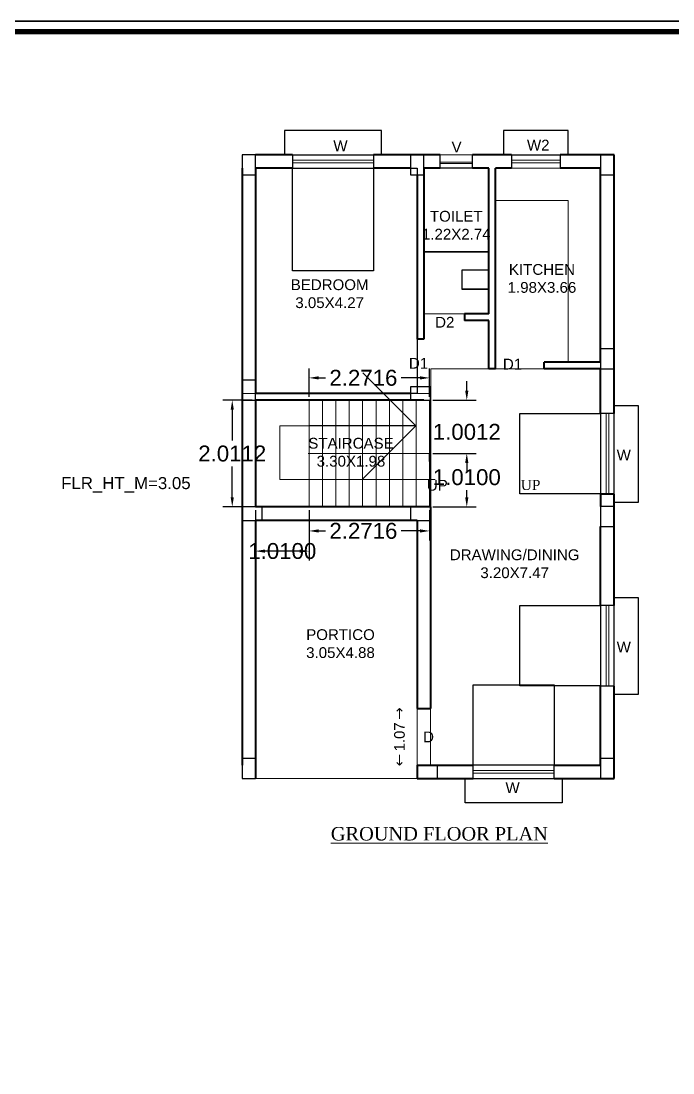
# Model space of a CAD drawing. Header units: metres. Extents: x -9654 to -9525, y 28695 to 28838.
# Drawn here: x -9637.06 to -9624.77, y 28818.25 to 28838.08 of the extents above; entities that cross this region are included whole.
import ezdxf

# ---------------------------------------------------------------- set-up
doc = ezdxf.new("R2010")
doc.units = ezdxf.units.M
doc.header["$PDMODE"] = 34
doc.header["$PDSIZE"] = -15
doc.linetypes.add('CONTINULUS', pattern=[0])
doc.linetypes.add('DASHED', pattern=[0])
for name, color, linetype, plot in [('BLK_1_FLR_0_BATH', 3, 'Continuous', False), ('BLK_1_FLR_0_ROOM_1_LIGHT_VENTILATION_1', 7, 'Continuous', False), ('BLK_1_FLR_0_ROOM_2_LIGHT_VENTILATION_1', 7, 'Continuous', False), ('BLK_1_FLR_0_WATER_CLOSET', 2, 'Continuous', False)]:
    doc.layers.add(name, color=color, linetype=linetype, plot=plot)
for name, color, linetype, lineweight in [('BLK_1_FLR_0_BLT_UP_AREA', 11, 'DASHED', 9), ('BLK_1_FLR_0_EXIT_WIDTH_DOOR', 7, 'Continuous', 0), ('BLK_1_FLR_0_REGULAR_ROOM_1', 1, 'DASHED', 9), ('BLK_1_FLR_0_REGULAR_ROOM_2', 1, 'DASHED', 9), ('BLK_1_FLR_0_STAIR_1', 7, 'Continuous', 0), ('BLK_1_FLR_0_STAIR_1_FLIGHT_1', 7, 'Continuous', 0), ('BLK_1_FLR_0_STAIR_1_FLIGHT_2', 7, 'Continuous', 0), ('BLK_1_FLR_0_STAIR_1_LANDING_1', 7, 'Continuous', 0), ('BUA TOTAL', 3, 'Continuous', 30), ('Chajja', 23, 'DASHED', 9), ('column', 1, 'Continuous', 25), ('FORMAT LINE', 7, 'Continuous', 25), ('PLAN', 7, 'Continuous', 40), ('RM TXT', 7, 'Continuous', 20), ('TEXT', 7, 'Continuous', 20), ('TEXT-D-W', 3, 'Continuous', 20), ('WALL', 7, 'Continuous', 25), ('win', 5, 'Continuous', 13)]:
    doc.layers.add(name, color=color, linetype=linetype, lineweight=lineweight)
doc.layers.add('BLK_1_FLR_0_CARPET_AREA', color=25, linetype='Continuous')
doc.layers.add('BLK_1_FLR_0_CHAJJA', color=7, linetype='Continuous')
doc.styles.add('Arial', font='arial.ttf', dxfattribs={"height": 0.2})
doc.styles.add('MtXpl_Georgia', font='georgiab.ttf')
doc.styles.get("Standard").update_dxf_attribs({"font": 'arial.ttf', "height": 0.25})
doc.styles.add('STYLE1', font='arial.ttf', dxfattribs={"height": 0.3})
doc.styles.add('style2', font='arial.ttf', dxfattribs={"height": 0.3})
doc.dimstyles.new('Copy of Standard', dxfattribs={"dimtxt": 9, "dimasz": 2, "dimexe": 0.125, "dimexo": 0.125, "dimgap": 0, "dimtad": 0, "dimtoh": 1, "dimdec": 0, "dimlfac": -1, "dimzin": 0, "dimdsep": 46, "dimlunit": 4, "dimtxsty": 'Arial', "dimblk": 'OBLIQUE', "dimcen": 10, "dimse1": 1, "dimse2": 1, "dimclrd": 54, "dimclre": 252, "dimclrt": 256, "dimadec": 8, "dimazin": 0, "dimtfac": 1, "dimtdec": 0, "dimtofl": 0, "dimtmove": 1, "dimatfit": 3, "dimldrblk": 'OPEN90', "dimfxl": 0.125, "dimtolj": 1, "dimtzin": 0, "dimlwd": 0, "dimlwe": -1, "dimarcsym": 0})
doc.dimstyles.new('INT DIM', dxfattribs={"dimtxt": 0.3, "dimasz": 0.1, "dimexe": 0.18, "dimexo": 0.0625, "dimgap": 0.09, "dimtad": 0, "dimzin": 0, "dimdsep": 46, "dimtxsty": 'style2', "dimblk": 'OPEN90', "dimcen": 0.09, "dimse1": 1, "dimse2": 1, "dimclrd": 250, "dimclrt": 256, "dimadec": 0, "dimazin": 0, "dimtfac": 1, "dimtofl": 0, "dimtmove": 0, "dimatfit": 3, "dimfxl": 0.18, "dimtolj": 1, "dimtzin": 0, "dimlwd": -1, "dimarcsym": 0})
doc.dimstyles.get("Standard").update_dxf_attribs({"dimtxt": 0.9, "dimasz": 0.18, "dimexe": 0.18, "dimexo": 0.0625, "dimgap": 0.09, "dimtad": 0, "dimtih": 1, "dimtoh": 1, "dimdec": 4, "dimzin": 0, "dimdsep": 46, "dimtxsty": 'STYLE1', "dimcen": 0.09, "dimadec": 0, "dimazin": 0, "dimtfac": 1, "dimtdec": 4, "dimtofl": 0, "dimtmove": 0, "dimatfit": 3, "dimfxl": 1, "dimtolj": 1, "dimtzin": 0, "dimarcsym": 0})

# ---------------------------------------------------------------- blocks, each defined once
blk = doc.blocks.new('_Oblique')
at = {"color": 0, "linetype": 'ByBlock', "lineweight": -2}
blk.add_line((-0.5, -0.5), (0.5, 0.5), dxfattribs=at)
blk = doc.blocks.new('_Open90')
at = {"layer": 'PLAN', "color": 0, "lineweight": -2}
for p, q in [((-0.5, 0.5), (0, 0)), ((0, 0), (-1, 0)), ((0, 0), (-0.5, -0.5))]:
    blk.add_line(p, q, dxfattribs=at)
blk = doc.blocks.new('*D136')
at = {"layer": 'BLK_1_FLR_0_STAIR_1_FLIGHT_1', "color": 0, "lineweight": -2, "transparency": 16777216}
for p, q in [((-9631.632, 28828.861), (-9631.632, 28828.291)), ((-9629.36, 28828.861), (-9629.36, 28828.291)), ((-9631.452, 28828.471), (-9631.323, 28828.471)), ((-9629.54, 28828.471), (-9629.893, 28828.471))]:
    blk.add_line(p, q, dxfattribs=at)
at = {"layer": 'BLK_1_FLR_0_STAIR_1_FLIGHT_1', "color": 0, "transparency": 16777216}
for points in [[(-9631.452, 28828.501), (-9631.452, 28828.441), (-9631.632, 28828.471)], [(-9629.54, 28828.501), (-9629.54, 28828.441), (-9629.36, 28828.471)]]:
    blk.add_solid(points, dxfattribs=at)
at = {"layer": 'Defpoints', "color": 0, "transparency": 16777216}
for p in [(-9631.632, 28828.924), (-9629.36, 28828.924), (-9631.632, 28828.471)]:
    blk.add_point(p, dxfattribs=at)
at = {"layer": 'BLK_1_FLR_0_STAIR_1_FLIGHT_1', "color": 0, "transparency": 16777216, "insert": (-9630.608, 28828.471), "char_height": 0.3, "attachment_point": 5, "style": 'STYLE1'}
blk.add_mtext('\\A1;2.2716', dxfattribs=at)
blk = doc.blocks.new('*D137')
at = {"layer": 'BLK_1_FLR_0_STAIR_1_FLIGHT_1', "color": 0, "lineweight": -2, "transparency": 16777216}
for p, q in [((-9629.298, 28829.934), (-9628.479, 28829.934)), ((-9628.659, 28829.754), (-9628.659, 28829.726)), ((-9628.659, 28829.104), (-9628.659, 28829.24)), ((-9629.298, 28828.924), (-9628.479, 28828.924))]:
    blk.add_line(p, q, dxfattribs=at)
at = {"layer": 'BLK_1_FLR_0_STAIR_1_FLIGHT_1', "color": 0, "transparency": 16777216}
for points in [[(-9628.689, 28829.754), (-9628.629, 28829.754), (-9628.659, 28829.934)], [(-9628.689, 28829.104), (-9628.629, 28829.104), (-9628.659, 28828.924)]]:
    blk.add_solid(points, dxfattribs=at)
at = {"layer": 'Defpoints', "color": 0, "transparency": 16777216}
for p in [(-9629.36, 28829.934), (-9628.659, 28829.934), (-9629.36, 28828.924)]:
    blk.add_point(p, dxfattribs=at)
at = {"layer": 'BLK_1_FLR_0_STAIR_1_FLIGHT_1', "color": 0, "transparency": 16777216, "insert": (-9628.659, 28829.483), "char_height": 0.3, "attachment_point": 5, "style": 'STYLE1'}
blk.add_mtext('\\A1;1.0100', dxfattribs=at)
blk = doc.blocks.new('*D138')
at = {"layer": 'BLK_1_FLR_0_STAIR_1_FLIGHT_2', "color": 0, "lineweight": -2, "transparency": 16777216}
for p, q in [((-9631.632, 28830.998), (-9631.632, 28831.536)), ((-9629.36, 28830.998), (-9629.36, 28831.536)), ((-9631.452, 28831.356), (-9631.323, 28831.356)), ((-9629.54, 28831.356), (-9629.893, 28831.356))]:
    blk.add_line(p, q, dxfattribs=at)
at = {"layer": 'BLK_1_FLR_0_STAIR_1_FLIGHT_2', "color": 0, "transparency": 16777216}
for points in [[(-9631.452, 28831.386), (-9631.452, 28831.326), (-9631.632, 28831.356)], [(-9629.54, 28831.386), (-9629.54, 28831.326), (-9629.36, 28831.356)]]:
    blk.add_solid(points, dxfattribs=at)
at = {"layer": 'Defpoints', "color": 0, "transparency": 16777216}
for p in [(-9631.632, 28831.356), (-9631.632, 28830.935), (-9629.36, 28830.935)]:
    blk.add_point(p, dxfattribs=at)
at = {"layer": 'BLK_1_FLR_0_STAIR_1_FLIGHT_2', "color": 0, "transparency": 16777216, "insert": (-9630.608, 28831.356), "char_height": 0.3, "attachment_point": 5, "style": 'STYLE1'}
blk.add_mtext('\\A1;2.2716', dxfattribs=at)
blk = doc.blocks.new('*D139')
at = {"layer": 'BLK_1_FLR_0_STAIR_1_FLIGHT_2', "color": 0, "lineweight": -2, "transparency": 16777216}
for p, q in [((-9628.659, 28831.115), (-9628.659, 28831.295)), ((-9629.298, 28830.935), (-9628.479, 28830.935)), ((-9629.298, 28829.934), (-9628.479, 28829.934)), ((-9628.659, 28829.754), (-9628.659, 28829.574))]:
    blk.add_line(p, q, dxfattribs=at)
at = {"layer": 'BLK_1_FLR_0_STAIR_1_FLIGHT_2', "color": 0, "transparency": 16777216}
for points in [[(-9628.689, 28831.115), (-9628.629, 28831.115), (-9628.659, 28830.935)], [(-9628.689, 28829.754), (-9628.629, 28829.754), (-9628.659, 28829.934)]]:
    blk.add_solid(points, dxfattribs=at)
at = {"layer": 'Defpoints', "color": 0, "transparency": 16777216}
for p in [(-9629.36, 28830.935), (-9629.36, 28829.934), (-9628.659, 28829.934)]:
    blk.add_point(p, dxfattribs=at)
at = {"layer": 'BLK_1_FLR_0_STAIR_1_FLIGHT_2', "color": 0, "transparency": 16777216, "insert": (-9628.659, 28830.337), "char_height": 0.3, "attachment_point": 5, "style": 'STYLE1'}
blk.add_mtext('\\A1;1.0012', dxfattribs=at)
blk = doc.blocks.new('*D140')
at = {"layer": 'BLK_1_FLR_0_STAIR_1_LANDING_1', "color": 0, "lineweight": -2, "transparency": 16777216}
for p, q in [((-9632.704, 28830.935), (-9633.26, 28830.935)), ((-9633.08, 28830.755), (-9633.08, 28830.173)), ((-9633.08, 28829.104), (-9633.08, 28829.686)), ((-9632.704, 28828.924), (-9633.26, 28828.924))]:
    blk.add_line(p, q, dxfattribs=at)
at = {"layer": 'BLK_1_FLR_0_STAIR_1_LANDING_1', "color": 0, "transparency": 16777216}
for points in [[(-9633.11, 28830.755), (-9633.05, 28830.755), (-9633.08, 28830.935)], [(-9633.11, 28829.104), (-9633.05, 28829.104), (-9633.08, 28828.924)]]:
    blk.add_solid(points, dxfattribs=at)
at = {"layer": 'Defpoints', "color": 0, "transparency": 16777216}
for p in [(-9632.642, 28830.935), (-9633.08, 28828.924), (-9632.642, 28828.924)]:
    blk.add_point(p, dxfattribs=at)
at = {"layer": 'BLK_1_FLR_0_STAIR_1_LANDING_1', "color": 0, "transparency": 16777216, "insert": (-9633.08, 28829.929), "char_height": 0.3, "attachment_point": 5, "style": 'STYLE1'}
blk.add_mtext('\\A1;2.0112', dxfattribs=at)
blk = doc.blocks.new('*D141')
at = {"layer": 'BLK_1_FLR_0_STAIR_1_LANDING_1', "color": 0, "lineweight": -2, "transparency": 16777216}
for p, q in [((-9632.642, 28828.861), (-9632.642, 28827.911)), ((-9631.632, 28828.861), (-9631.632, 28827.911)), ((-9631.812, 28828.091), (-9632.462, 28828.091))]:
    blk.add_line(p, q, dxfattribs=at)
at = {"layer": 'BLK_1_FLR_0_STAIR_1_LANDING_1', "color": 0, "transparency": 16777216}
for points in [[(-9632.462, 28828.121), (-9632.462, 28828.061), (-9632.642, 28828.091)], [(-9631.812, 28828.121), (-9631.812, 28828.061), (-9631.632, 28828.091)]]:
    blk.add_solid(points, dxfattribs=at)
at = {"layer": 'Defpoints', "color": 0, "transparency": 16777216}
for p in [(-9632.642, 28828.924), (-9631.632, 28828.924), (-9632.642, 28828.091)]:
    blk.add_point(p, dxfattribs=at)
at = {"layer": 'BLK_1_FLR_0_STAIR_1_LANDING_1', "color": 0, "transparency": 16777216, "insert": (-9632.137, 28828.091), "char_height": 0.3, "attachment_point": 5, "style": 'STYLE1'}
blk.add_mtext('\\A1;1.0100', dxfattribs=at)
blk = doc.blocks.new('*D155')
at = {"layer": 'BLK_1_FLR_0_EXIT_WIDTH_DOOR', "color": 250, "ltscale": 0.05, "transparency": 16777216}
for p, q in [((-9629.927, 28825.024), (-9629.927, 28824.931)), ((-9629.927, 28824.157), (-9629.927, 28824.25))]:
    blk.add_line(p, q, dxfattribs=at)
at = {"layer": 'Defpoints', "color": 0, "linetype": 'CONTINULUS', "ltscale": 0.05, "transparency": 16777216}
for p in [(-9629.927, 28825.124), (-9629.594, 28825.124), (-9629.594, 28824.057)]:
    blk.add_point(p, dxfattribs=at)
at = {"layer": 'BLK_1_FLR_0_EXIT_WIDTH_DOOR', "color": 250, "linetype": 'CONTINULUS', "ltscale": 0.05, "transparency": 16777216, "xscale": 0.1, "yscale": 0.1, "zscale": 0.1}
for p, rotation in [((-9629.927, 28825.124), 90), ((-9629.927, 28824.057), 270)]:
    blk.add_blockref('_Open90', p, dxfattribs=dict(at, rotation=rotation))
at = {"layer": 'BLK_1_FLR_0_EXIT_WIDTH_DOOR', "linetype": 'CONTINULUS', "ltscale": 0.05, "transparency": 16777216, "insert": (-9629.927, 28824.59), "char_height": 0.2, "attachment_point": 5, "rotation": 90, "style": 'Arial', "bg_fill": 3, "box_fill_scale": 1.1, "bg_fill_color": 256, "bg_fill_true_color": 13158600, "bg_fill_transparency": 0}
blk.add_mtext('\\A1;1.07', dxfattribs=at)

msp = doc.modelspace()

# ---------------------------------------------------------------- linework, layer by layer
at = {"linetype": 'CONTINULUS', "ltscale": 0.05}
for p, q in [((-9628.24485, 28833.73083), (-9629.46694, 28833.73083)), ((-9629.36034, 28829.78262), (-9629.36034, 28829.93382))]:
    msp.add_line(p, q, dxfattribs=at)
msp.add_lwpolyline([(-9628.24485, 28833.3846), (-9628.75221, 28833.3846), (-9628.75221, 28833.03246), (-9628.24485, 28833.03246)], close=True, dxfattribs=at)
at = {"layer": 'BLK_1_FLR_0_BATH', "color": 3}
msp.add_lwpolyline([(-9628.24485, 28835.30922), (-9629.46694, 28835.30922), (-9629.46694, 28833.73083), (-9628.24485, 28833.73083)], close=True, dxfattribs=at)
at = {"layer": 'BLK_1_FLR_0_BLT_UP_AREA', "color": 11, "linetype": 'CONTINULUS', "ltscale": 0.05}
msp.add_lwpolyline([(-9625.88265, 28823.80302), (-9632.89594, 28823.80302), (-9632.89594, 28835.56322), (-9625.88265, 28835.56322), (-9625.88265, 28823.80302)], close=True, dxfattribs=at)
at = {"layer": 'BLK_1_FLR_0_CARPET_AREA', "color": 11}
msp.add_lwpolyline([(-9632.64244, 28835.30626), (-9629.59419, 28835.30774), (-9629.59419, 28831.0635), (-9632.64244, 28831.06202)], close=True, dxfattribs=at)
at = {"layer": 'BLK_1_FLR_0_CHAJJA'}
for points in [[(-9630.26704, 28836.02042), (-9632.09584, 28836.02042), (-9632.09584, 28835.56322), (-9630.26704, 28835.56322)], [(-9626.74625, 28836.02042), (-9627.96545, 28836.02042), (-9627.96545, 28835.56322), (-9626.74625, 28835.56322)], [(-9625.42545, 28829.01002), (-9625.88265, 28829.01002), (-9625.88265, 28830.83882), (-9625.42545, 28830.83882)], [(-9625.42545, 28825.39052), (-9625.88265, 28825.39052), (-9625.88265, 28827.21932), (-9625.42545, 28827.21932)], [(-9626.86199, 28823.34582), (-9628.69079, 28823.34582), (-9628.69079, 28823.80302), (-9626.86199, 28823.80302)]]:
    msp.add_lwpolyline(points, close=True, dxfattribs=at)
at = {"layer": 'BLK_1_FLR_0_REGULAR_ROOM_1', "color": 1, "linetype": 'CONTINULUS', "ltscale": 0.05}
msp.add_lwpolyline([(-9632.64194, 28835.30922), (-9629.59394, 28835.30922), (-9629.59444, 28831.06202), (-9632.64244, 28831.06202)], close=True, dxfattribs=at)
at = {"layer": 'BLK_1_FLR_0_REGULAR_ROOM_2', "color": 1, "linetype": 'CONTINULUS', "ltscale": 0.05}
msp.add_lwpolyline([(-9629.33969, 28831.52462), (-9626.13665, 28831.52462), (-9626.13715, 28824.05702), (-9629.34019, 28824.05702)], close=True, dxfattribs=at)
at = {"layer": 'BLK_1_FLR_0_ROOM_1_LIGHT_VENTILATION_1', "color": 114, "linetype": 'CONTINULUS', "ltscale": 0.05}
msp.add_lwpolyline([(-9631.94344, 28835.30922), (-9630.41944, 28835.30922), (-9630.41944, 28833.37424), (-9631.94344, 28833.37424)], close=True, dxfattribs=at)
at = {"layer": 'BLK_1_FLR_0_ROOM_2_LIGHT_VENTILATION_1', "color": 114, "linetype": 'CONTINULUS', "ltscale": 0.05}
for points in [[(-9627.6607, 28830.68642), (-9626.1367, 28830.68642), (-9626.1367, 28829.17054), (-9627.6607, 28829.17054)], [(-9627.66065, 28827.06692), (-9626.13665, 28827.06692), (-9626.13665, 28825.55104), (-9627.66065, 28825.55104)], [(-9628.53839, 28825.5729), (-9627.01439, 28825.5729), (-9627.01439, 28824.05702), (-9628.53839, 28824.05702)]]:
    msp.add_lwpolyline(points, close=True, dxfattribs=at)
at = {"layer": 'BLK_1_FLR_0_STAIR_1'}
msp.add_lwpolyline([(-9629.34094, 28828.66982), (-9632.89594, 28828.66982), (-9632.89594, 28831.06202), (-9629.34094, 28831.06202), (-9629.34094, 28828.92382)], close=True, dxfattribs=at)
at = {"layer": 'BLK_1_FLR_0_STAIR_1_FLIGHT_1', "color": 3}
for p, q in [((-9631.63194, 28829.93382), (-9631.63194, 28828.92382)), ((-9631.37954, 28829.93382), (-9631.37954, 28828.92382)), ((-9631.12714, 28829.93382), (-9631.12714, 28828.92382)), ((-9630.87474, 28829.93382), (-9630.87474, 28828.92382)), ((-9630.62234, 28829.93382), (-9630.62234, 28828.92382)), ((-9630.36994, 28829.93382), (-9630.36994, 28828.92382)), ((-9630.11754, 28829.93382), (-9630.11754, 28828.92382)), ((-9629.86514, 28829.93382), (-9629.86514, 28828.92382)), ((-9629.61274, 28829.93382), (-9629.61274, 28828.92382)), ((-9629.36034, 28829.93382), (-9629.36034, 28828.92382))]:
    msp.add_line(p, q, dxfattribs=at)
at = {"layer": 'BLK_1_FLR_0_STAIR_1_FLIGHT_1'}
msp.add_lwpolyline([(-9629.36034, 28828.92382), (-9629.36034, 28829.93382), (-9631.63194, 28829.93382), (-9631.63194, 28828.92382), (-9629.36034, 28828.92382)], close=True, dxfattribs=at)
at = {"layer": 'BLK_1_FLR_0_STAIR_1_FLIGHT_2', "color": 3}
for p, q in [((-9631.63194, 28829.93382), (-9631.63194, 28830.93502)), ((-9631.37954, 28829.93382), (-9631.37954, 28830.93502)), ((-9631.12714, 28829.93382), (-9631.12714, 28830.93502)), ((-9630.87474, 28829.93382), (-9630.87474, 28830.93502)), ((-9630.62234, 28829.93382), (-9630.62234, 28830.93502)), ((-9630.36994, 28829.93382), (-9630.36994, 28830.93502)), ((-9630.11754, 28830.93502), (-9630.11754, 28829.93382)), ((-9629.86514, 28830.93502), (-9629.86514, 28829.93382)), ((-9629.61274, 28830.93502), (-9629.61274, 28829.93382))]:
    msp.add_line(p, q, dxfattribs=at)
at = {"layer": 'BLK_1_FLR_0_STAIR_1_FLIGHT_2'}
msp.add_lwpolyline([(-9629.36034, 28829.93382), (-9631.63194, 28829.93382), (-9631.63194, 28830.93502), (-9629.36034, 28830.93502), (-9629.36034, 28829.93382)], close=True, dxfattribs=at)
at = {"layer": 'BLK_1_FLR_0_STAIR_1_LANDING_1'}
msp.add_lwpolyline([(-9631.63194, 28828.92382), (-9632.64194, 28828.92382), (-9632.64194, 28830.93502), (-9631.63194, 28830.93502), (-9631.63194, 28828.92382)], close=True, dxfattribs=at)
at = {"layer": 'BLK_1_FLR_0_WATER_CLOSET', "color": 3}
msp.add_lwpolyline([(-9628.24485, 28833.3846), (-9628.75221, 28833.3846), (-9628.75221, 28833.03164), (-9628.24485, 28833.03164)], close=True, dxfattribs=at)
at = {"layer": 'BUA TOTAL', "linetype": 'CONTINULUS', "ltscale": 0.05}
msp.add_lwpolyline([(-9651.82296, 28796.03267), (-9651.82296, 28838.08267), (-9592.42296, 28838.08267), (-9592.42296, 28796.03267)], close=True, dxfattribs=at)
at = {"layer": 'Chajja', "ltscale": 20}
for points in [[(-9630.26704, 28835.56322), (-9630.26704, 28836.02042), (-9632.09584, 28836.02042), (-9632.09584, 28835.56322)], [(-9626.74625, 28835.56322), (-9626.74625, 28836.02042), (-9627.96545, 28836.02042), (-9627.96545, 28835.56322)], [(-9625.88265, 28829.01002), (-9625.42545, 28829.01002), (-9625.42545, 28830.83882), (-9625.88265, 28830.83882)], [(-9625.88265, 28825.39052), (-9625.42545, 28825.39052), (-9625.42545, 28827.21932), (-9625.88265, 28827.21932)], [(-9628.69079, 28823.80302), (-9628.69079, 28823.34582), (-9626.86199, 28823.34582), (-9626.86199, 28823.80302)]]:
    msp.add_lwpolyline(points, dxfattribs=at)
at = {"layer": 'column'}
for points in [[(-9632.89594, 28835.56322), (-9632.89594, 28835.18222), (-9632.64194, 28835.18222), (-9632.64194, 28835.56322)], [(-9629.72094, 28835.56322), (-9629.72094, 28835.18222), (-9629.46694, 28835.18222), (-9629.46694, 28835.56322)], [(-9626.13665, 28835.56322), (-9626.13665, 28835.18222), (-9625.88265, 28835.18222), (-9625.88265, 28835.56322)], [(-9626.13665, 28831.90562), (-9626.13665, 28831.52462), (-9625.88265, 28831.52462), (-9625.88265, 28831.90562)], [(-9632.89594, 28831.31602), (-9632.89594, 28830.93502), (-9632.64194, 28830.93502), (-9632.64194, 28831.31602)], [(-9629.72094, 28830.93502), (-9629.33994, 28830.93502), (-9629.33994, 28831.18902), (-9629.72094, 28831.18902)], [(-9632.89594, 28828.66982), (-9632.51494, 28828.66982), (-9632.51494, 28828.92382), (-9632.89594, 28828.92382)], [(-9629.72094, 28828.66982), (-9629.33994, 28828.66982), (-9629.33994, 28828.92382), (-9629.72094, 28828.92382)], [(-9626.13665, 28828.93382), (-9626.13665, 28828.55282), (-9625.88265, 28828.55282), (-9625.88265, 28828.93382)], [(-9632.89594, 28824.18402), (-9632.89594, 28823.80302), (-9632.64194, 28823.80302), (-9632.64194, 28824.18402)], [(-9629.59394, 28823.80302), (-9629.21294, 28823.80302), (-9629.21294, 28824.05702), (-9629.59394, 28824.05702)], [(-9626.13665, 28824.18402), (-9626.13665, 28823.80302), (-9625.88265, 28823.80302), (-9625.88265, 28824.18402)]]:
    msp.add_lwpolyline(points, close=True, dxfattribs=at)
at = {"layer": 'FORMAT LINE', "ltscale": 0.1}
msp.add_lwpolyline([(-9651.82296, 28796.03267), (-9592.42296, 28796.03267), (-9592.42296, 28838.08267), (-9651.82296, 28838.08267)], close=True, dxfattribs=at)
at = {"layer": 'FORMAT LINE', "ltscale": 0.1, "const_width": 0.1}
msp.add_lwpolyline([(-9651.62296, 28796.27236), (-9592.62296, 28796.27236), (-9592.62296, 28837.88267), (-9651.62296, 28837.88267)], close=True, dxfattribs=at)
at = {"layer": 'PLAN', "ltscale": 10}
for p, q in [((-9631.94344, 28835.56322), (-9632.64194, 28835.56322)), ((-9629.16069, 28835.56322), (-9630.41944, 28835.56322)), ((-9627.81305, 28835.56322), (-9628.55109, 28835.56322)), ((-9625.88265, 28835.56322), (-9626.89865, 28835.56322)), ((-9625.88265, 28830.68642), (-9625.88265, 28835.56322)), ((-9632.89594, 28835.30922), (-9632.89594, 28824.05702)), ((-9631.94344, 28835.30922), (-9632.64194, 28835.30922)), ((-9632.64194, 28835.30922), (-9632.64194, 28831.06202)), ((-9629.72094, 28835.30922), (-9630.41944, 28835.30922)), ((-9629.59394, 28835.18222), (-9629.59394, 28832.08342)), ((-9629.16069, 28835.30922), (-9629.46694, 28835.30922)), ((-9629.46694, 28835.30922), (-9629.46694, 28832.08342)), ((-9628.24485, 28835.30922), (-9628.55109, 28835.30922)), ((-9628.24485, 28832.56602), (-9628.24485, 28835.30922)), ((-9628.11785, 28831.52462), (-9628.11785, 28835.30922)), ((-9627.81305, 28835.30922), (-9628.11785, 28835.30922)), ((-9626.13665, 28835.30922), (-9626.89865, 28835.30922)), ((-9626.13665, 28831.65162), (-9626.13665, 28835.30922)), ((-9628.24485, 28832.56602), (-9628.70494, 28832.56602)), ((-9628.70494, 28832.56602), (-9628.70494, 28832.43902)), ((-9628.24485, 28832.43902), (-9628.70494, 28832.43902)), ((-9628.24485, 28831.52462), (-9628.24485, 28832.43902)), ((-9629.46694, 28832.08342), (-9629.59394, 28832.08342)), ((-9627.20345, 28831.52462), (-9627.20345, 28831.65162)), ((-9626.13665, 28831.65162), (-9627.20345, 28831.65162)), ((-9628.11785, 28831.52462), (-9628.24485, 28831.52462)), ((-9626.13665, 28831.52462), (-9627.20345, 28831.52462)), ((-9626.13665, 28830.68642), (-9626.13665, 28831.52462)), ((-9629.72094, 28831.06202), (-9632.64194, 28831.06202)), ((-9629.46694, 28830.93502), (-9632.64194, 28830.93502)), ((-9632.64194, 28830.93502), (-9632.64194, 28828.92382)), ((-9625.88265, 28829.16242), (-9626.13665, 28829.16242)), ((-9626.13665, 28829.16242), (-9626.13665, 28828.93382)), ((-9625.88265, 28827.06692), (-9625.88265, 28829.16242)), ((-9629.33994, 28828.92382), (-9632.64194, 28828.92382)), ((-9629.33994, 28828.92382), (-9629.33994, 28825.12382)), ((-9629.59394, 28828.66982), (-9632.64194, 28828.66982)), ((-9632.64194, 28828.66982), (-9632.64194, 28823.80302)), ((-9629.59394, 28828.66982), (-9629.59394, 28825.12382)), ((-9626.13665, 28827.06692), (-9626.13665, 28828.55282)), ((-9626.13665, 28824.05702), (-9626.13665, 28825.54292)), ((-9625.88265, 28823.80302), (-9625.88265, 28825.54292)), ((-9629.59394, 28825.12382), (-9629.33994, 28825.12382)), ((-9629.59394, 28824.05702), (-9628.53839, 28824.05702)), ((-9629.59394, 28824.05702), (-9629.59394, 28823.80302)), ((-9627.01439, 28824.05702), (-9626.13665, 28824.05702)), ((-9629.59394, 28823.80302), (-9628.53839, 28823.80302)), ((-9627.01439, 28823.80302), (-9625.88265, 28823.80302))]:
    msp.add_line(p, q, dxfattribs=at)
at = {"layer": 'WALL'}
for p, q in [((-9631.94344, 28835.56322), (-9631.94344, 28835.30922)), ((-9630.41944, 28835.56322), (-9630.41944, 28835.30922)), ((-9627.81305, 28835.56322), (-9627.81305, 28835.30922)), ((-9626.89865, 28835.56322), (-9626.89865, 28835.30922)), ((-9625.88265, 28830.68642), (-9626.13665, 28830.68642)), ((-9625.88265, 28827.06692), (-9626.13665, 28827.06692)), ((-9625.88265, 28825.54292), (-9626.13665, 28825.54292)), ((-9628.53839, 28823.80302), (-9628.53839, 28824.05702)), ((-9627.01439, 28823.80302), (-9627.01439, 28824.05702))]:
    msp.add_line(p, q, dxfattribs=at)
at = {"layer": 'WALL', "ltscale": 0.5}
for p, q in [((-9629.16069, 28835.30922), (-9629.16069, 28835.56322)), ((-9628.55109, 28835.30922), (-9628.55109, 28835.56322))]:
    msp.add_line(p, q, dxfattribs=at)
at = {"layer": 'win'}
for p, q in [((-9630.41944, 28835.56322), (-9631.94344, 28835.56322)), ((-9626.89865, 28835.56322), (-9627.81305, 28835.56322)), ((-9630.41944, 28835.46248), (-9631.94344, 28835.46248)), ((-9630.41944, 28835.41168), (-9631.94344, 28835.41168)), ((-9626.89865, 28835.46248), (-9627.81305, 28835.46248)), ((-9626.89865, 28835.41168), (-9627.81305, 28835.41168)), ((-9630.41944, 28835.30922), (-9631.94344, 28835.30922)), ((-9626.89865, 28835.30922), (-9627.81305, 28835.30922)), ((-9626.74625, 28834.69962), (-9628.11785, 28834.69962)), ((-9626.74625, 28831.65162), (-9626.74625, 28834.69962)), ((-9628.70494, 28832.56602), (-9629.46694, 28832.56602)), ((-9631.63194, 28830.93502), (-9631.63194, 28828.92382)), ((-9631.37954, 28830.93502), (-9631.37954, 28828.92382)), ((-9631.12714, 28830.93502), (-9631.12714, 28828.92382)), ((-9630.87474, 28830.93502), (-9630.87474, 28828.92382)), ((-9630.62234, 28830.93502), (-9630.62234, 28828.92382)), ((-9630.36994, 28830.93502), (-9630.36994, 28828.92382)), ((-9630.11754, 28830.93502), (-9630.11754, 28828.92382)), ((-9629.86514, 28830.93502), (-9629.86514, 28828.92382)), ((-9629.61274, 28828.92382), (-9629.61274, 28830.93502)), ((-9626.13665, 28829.16242), (-9626.13665, 28830.68642)), ((-9626.03418, 28829.16242), (-9626.03418, 28830.68642)), ((-9625.98338, 28829.16242), (-9625.98338, 28830.68642)), ((-9625.88265, 28829.16242), (-9625.88265, 28830.68642)), ((-9629.36034, 28829.93382), (-9631.65134, 28829.93382)), ((-9629.36034, 28828.92382), (-9629.36034, 28829.93382)), ((-9626.13665, 28825.54292), (-9626.13665, 28827.06692)), ((-9626.03418, 28825.54292), (-9626.03418, 28827.06692)), ((-9625.98338, 28825.54292), (-9625.98338, 28827.06692)), ((-9625.88265, 28825.54292), (-9625.88265, 28827.06692)), ((-9629.59394, 28825.12382), (-9629.59394, 28824.05702)), ((-9628.53839, 28824.05702), (-9627.01439, 28824.05702)), ((-9628.53839, 28823.95456), (-9627.01439, 28823.95456)), ((-9628.53839, 28823.90376), (-9627.01439, 28823.90376)), ((-9629.59394, 28823.80302), (-9632.64194, 28823.80302)), ((-9628.53839, 28823.80302), (-9627.01439, 28823.80302))]:
    msp.add_line(p, q, dxfattribs=at)
at = {"layer": 'win', "ltscale": 0.5}
for p, q in [((-9629.16069, 28835.56322), (-9628.55109, 28835.56322)), ((-9629.16069, 28835.42352), (-9628.55109, 28835.42352)), ((-9629.16069, 28835.39812), (-9628.55109, 28835.39812)), ((-9629.16069, 28835.30922), (-9628.55109, 28835.30922))]:
    msp.add_line(p, q, dxfattribs=at)

# ---------------------------------------------------------------- texts
at = {"style": 'MtXpl_Georgia'}
msp.add_text('UP', height=0.191978, dxfattribs=at).set_placement((-9627.6413, 28829.24247))
at = {"layer": 'BLK_1_FLR_0_STAIR_1', "insert": (-9633.86451, 28829.48674), "char_height": 0.2269438, "width": 2.4207342, "attachment_point": 3}
msp.add_mtext('FLR_HT_M=3.05', dxfattribs=at)
at = {"layer": 'RM TXT', "char_height": 0.2032, "attachment_point": 5, "style": 'Arial'}
for s, insert in [('TOILET\\P1.22X2.74', (-9628.85725, 28834.23392)), ('KITCHEN\\P1.98X3.66', (-9627.24175, 28833.22938)), ('BEDROOM\\P3.05X4.27', (-9631.24386, 28832.9417)), ('STAIRCASE\\P3.30X1.98', (-9630.84192, 28829.95358)), ('UP', (-9629.21444, 28829.33061)), ('DRAWING/DINING\\P3.20X7.47', (-9627.75627, 28827.85093)), ('PORTICO\\P3.05X4.88', (-9631.03947, 28826.34571))]:
    msp.add_mtext_dynamic_manual_height_columns(s, width=66.9498533, gutter_width=1, heights=[0], dxfattribs=dict(at, insert=insert))
at = {"layer": 'TEXT', "insert": (-9631.22189, 28822.63257), "char_height": 0.254, "attachment_point": 7}
msp.add_mtext_dynamic_manual_height_columns('{\\fTimes New Roman|b0|i0|c0|p18;\\LGROUND FLOOR PLAN}', width=382.9577189, gutter_width=654.99074, heights=[37.45489], dxfattribs=at)
at = {"layer": 'TEXT-D-W', "style": 'STYLE1'}
msp.add_text('V', height=0.2032, dxfattribs=at).set_placement((-9628.946, 28835.60598))
at = {"layer": 'TEXT-D-W', "char_height": 0.2032, "attachment_point": 5, "style": 'STYLE1'}
for s, insert in [('W', (-9631.04029, 28835.72936)), ('W2', (-9627.31212, 28835.74361)), ('D2', (-9629.07393, 28832.40486)), ('D1', (-9629.56813, 28831.63139)), ('D1', (-9627.79624, 28831.61573)), ('W', (-9625.69942, 28829.90301)), ('W', (-9625.69942, 28826.28351)), ('D', (-9629.3803, 28824.58809)), ('W', (-9627.79532, 28823.6313))]:
    msp.add_mtext_dynamic_manual_height_columns(s, width=66.9498533, gutter_width=1, heights=[0], dxfattribs=dict(at, insert=insert))

# ---------------------------------------------------------------- dimensions: what is measured, and where the dimension line sits
at = {"layer": 'BLK_1_FLR_0_STAIR_1_FLIGHT_1', "color": 2}
dim = msp.add_linear_dim(base=(-9628.65875, 28829.93382), p1=(-9629.36034, 28828.92382), p2=(-9629.36034, 28829.93382), angle=270, dimstyle='Standard', dxfattribs=at)
dim.commit()
dim.dimension.update_dxf_attribs({"geometry": '*D137', "text_midpoint": (-9628.65875, 28829.48272), "dimtype": 160})
at = {"layer": 'BLK_1_FLR_0_STAIR_1_FLIGHT_1', "color": 1}
dim = msp.add_linear_dim(base=(-9631.63194, 28828.47081), p1=(-9629.36034, 28828.92382), p2=(-9631.63194, 28828.92382), angle=180, dimstyle='Standard', dxfattribs=at)
dim.commit()
dim.dimension.update_dxf_attribs({"geometry": '*D136', "text_midpoint": (-9630.60804, 28828.47081), "dimtype": 160})
at = {"layer": 'BLK_1_FLR_0_STAIR_1_FLIGHT_2', "color": 1}
dim = msp.add_linear_dim(base=(-9631.63194, 28831.35634), p1=(-9629.36034, 28830.93502), p2=(-9631.63194, 28830.93502), angle=180, dimstyle='Standard', dxfattribs=at)
dim.commit()
dim.dimension.update_dxf_attribs({"geometry": '*D138', "text_midpoint": (-9630.60804, 28831.35634), "dimtype": 160})
at = {"layer": 'BLK_1_FLR_0_STAIR_1_FLIGHT_2', "color": 2}
dim = msp.add_linear_dim(base=(-9628.65875, 28829.93382), p1=(-9629.36034, 28830.93502), p2=(-9629.36034, 28829.93382), angle=270, dimstyle='Standard', dxfattribs=at)
dim.commit()
dim.dimension.update_dxf_attribs({"geometry": '*D139', "text_midpoint": (-9628.65875, 28830.33664), "dimtype": 160})
at = {"layer": 'BLK_1_FLR_0_STAIR_1_LANDING_1', "color": 2}
dim = msp.add_linear_dim(base=(-9633.08006, 28828.92382), p1=(-9632.64194, 28830.93502), p2=(-9632.64194, 28828.92382), angle=270, dimstyle='Standard', dxfattribs=at)
dim.commit()
dim.dimension.update_dxf_attribs({"geometry": '*D140', "text_midpoint": (-9633.08006, 28829.92942)})
at = {"layer": 'BLK_1_FLR_0_STAIR_1_LANDING_1', "color": 1}
dim = msp.add_linear_dim(base=(-9632.64194, 28828.09081), p1=(-9631.63194, 28828.92382), p2=(-9632.64194, 28828.92382), angle=180, dimstyle='Standard', dxfattribs=at)
dim.commit()
dim.dimension.update_dxf_attribs({"geometry": '*D141', "text_midpoint": (-9632.13694, 28828.09081), "dimtype": 160})

# ---------------------------------------------------------------- leaders
at = {"layer": 'PLAN', "ltscale": 10}
msp.add_leader([(-9629.61934, 28830.45158), (-9632.18341, 28830.45158), (-9632.18341, 28829.44248), (-9629.25637, 28829.44248)], dimstyle='Copy of Standard', override={"dimtxt": 10, "dimgap": 0, "dimtad": 0, "dimtoh": 0, "dimse1": 0, "dimse2": 0, "dimclre": 106, "dimfxl": 0.18}, dxfattribs=at)

# ---------------------------------------------------------------- next in the draw order: dimensions: what is measured, and where the dimension line sits
at = {"layer": 'BLK_1_FLR_0_EXIT_WIDTH_DOOR', "color": 1, "linetype": 'CONTINULUS', "ltscale": 0.05}
dim = msp.add_linear_dim(base=(-9629.92705, 28825.12382), p1=(-9629.59394, 28824.05702), p2=(-9629.59394, 28825.12382), angle=90, dimstyle='INT DIM', override={"dimtxt": 0.2, "dimtxsty": 'Arial', "dimfxl": 0.125, "dimtfill": 1, "dimtfillclr": 7, "dimarcsym": 1}, dxfattribs=at)
dim.commit()
dim.dimension.update_dxf_attribs({"geometry": '*D155', "text_midpoint": (-9629.92705, 28824.59042)})

doc.saveas('drawing.dxf')
